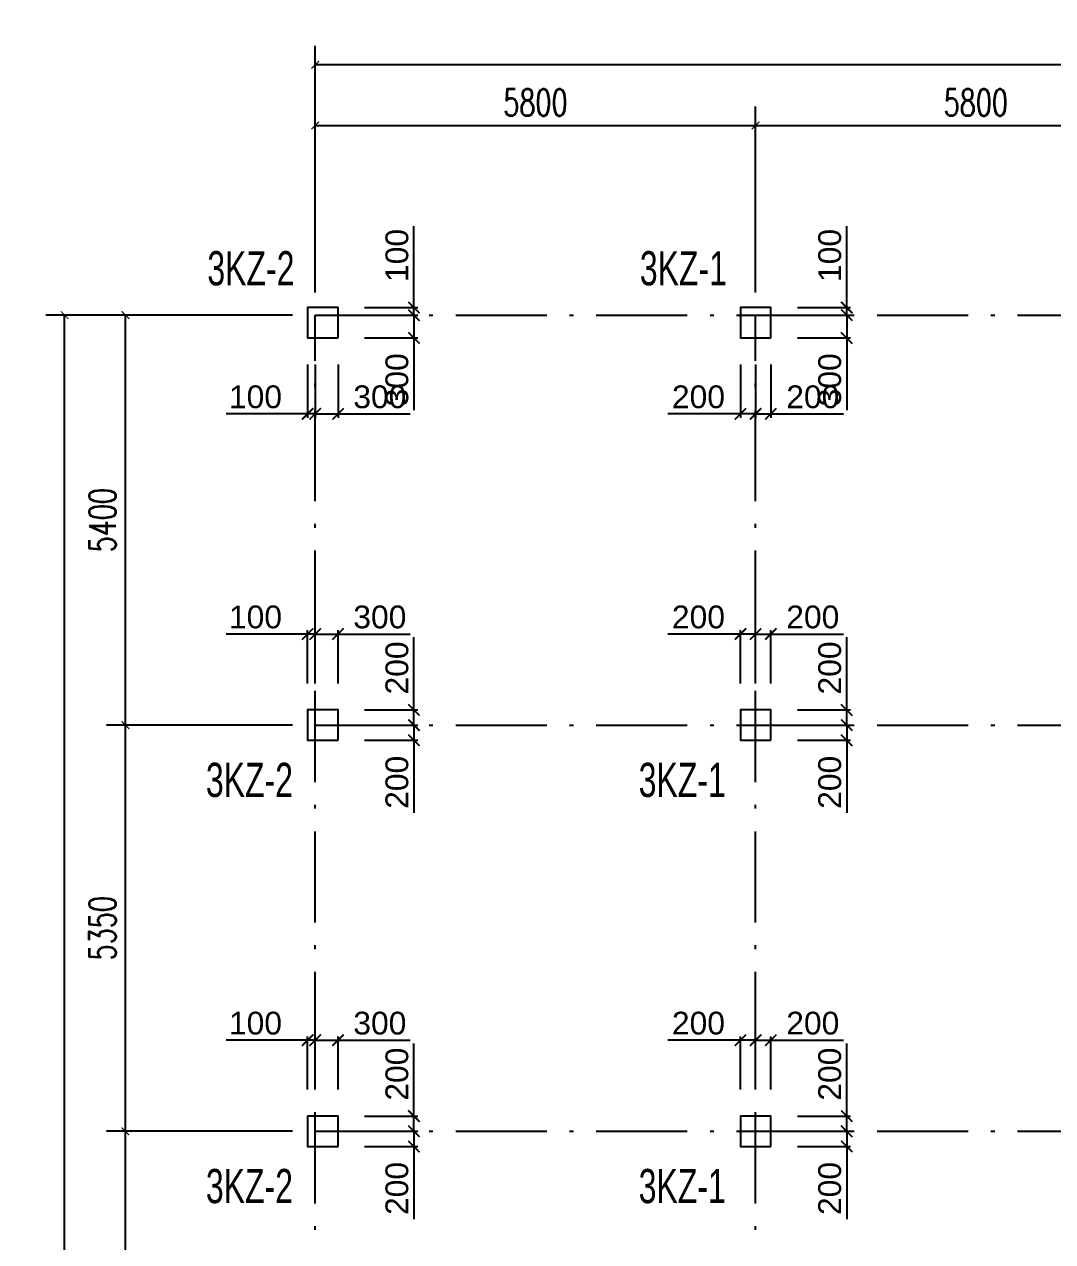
# Model space of a CAD drawing. Header units: millimetres. Extents: x -3831 to 465700, y 39900 to 106100.
# Drawn here: x 96169 to 109712, y 89096 to 105131 of the extents above; entities that cross this region are included whole.
import ezdxf

# ---------------------------------------------------------------- set-up
doc = ezdxf.new("R2010")
doc.units = ezdxf.units.MM
doc.linetypes.add('线型2', pattern=[1850, 1200, -300, 50, -300])
for name, color, linetype in [('AXIS', 3, 'Continuous'), ('column_dim', 90, 'Continuous'), ('DOTE', 10, '线型2')]:
    doc.layers.add(name, color=color, linetype=linetype)
doc.layers.add('S_Cl', color=2, linetype='Continuous', lineweight=25)
doc.layers.add('S_ColumFocus', color=2, linetype='Continuous', lineweight=9)
doc.styles.add('_TCH_DIM_T3', font='SIMPLEX', dxfattribs={"width": 0.705882, "bigfont": 'GBCBIG'})
doc.styles.get("Standard").update_dxf_attribs({"font": 'arial.ttf'})
doc.styles.add('xxxx', font='RIF.ttf')
doc.dimstyles.new('_TCH_ARCH&&100', dxfattribs={"dimtxt": 297.5, "dimasz": 100, "dimexe": 250, "dimexo": 300, "dimgap": 126.25, "dimtad": 1, "dimdec": 0, "dimzin": 0, "dimdsep": 46, "dimtxsty": '_TCH_DIM_T3', "dimblk": 'ARCHTICK', "dimcen": 0.09, "dimclrt": 7, "dimazin": 2, "dimtfac": 1, "dimtdec": 0, "dimtix": 1, "dimtmove": 2, "dimatfit": 3, "dimfxl": 100, "dimtolj": 1, "dimtzin": 0, "dimarcsym": 0})
doc.dimstyles.new('ISO-25', dxfattribs={"dimtxt": 2.5, "dimasz": 2.5, "dimexe": 1.25, "dimexo": 0.625, "dimtad": 1, "dimtxsty": 'Standard', "dimcen": 2.5, "dimadec": 0, "dimazin": 0, "dimtfac": 1, "dimtmove": 0, "dimatfit": 3, "dimfxl": 1, "dimarcsym": 0})

# ---------------------------------------------------------------- blocks, each defined once
blk = doc.blocks.new('_ArchTick')
at = {"color": 0, "linetype": 'ByBlock', "const_width": 0.15}
blk.add_lwpolyline([(-0.5, -0.5), (0.5, 0.5)], dxfattribs=at)
blk = doc.blocks.new('*D1950')
at = {"layer": 'column_dim', "color": 0, "lineweight": -2, "transparency": 16777216}
for p, q in [((106350, 101300), (107050, 101300)), ((107000, 101300), (107000, 101000)), ((106350, 101000), (107050, 101000)), ((107000, 101000), (107000, 100048))]:
    blk.add_line(p, q, dxfattribs=at)
at = {"layer": 'Defpoints', "color": 0, "transparency": 16777216}
for p in [(106000, 101300), (107000, 101300), (106000, 101000)]:
    blk.add_point(p, dxfattribs=at)
at = {"layer": 'column_dim', "color": 0, "lineweight": -2, "transparency": 16777216, "xscale": 150, "yscale": 150, "zscale": 150}
for p, rotation in [((107000, 101300), 90), ((107000, 101000), 270)]:
    blk.add_blockref('_ArchTick', p, dxfattribs=dict(at, rotation=rotation))
at = {"layer": 'column_dim', "color": 7, "transparency": 16777216, "insert": (106777, 100449), "char_height": 300, "attachment_point": 5, "rotation": 90}
blk.add_mtext('300', dxfattribs=at)
blk = doc.blocks.new('*D1951')
at = {"layer": 'column_dim', "color": 0, "lineweight": -2, "transparency": 16777216}
for p, q in [((107000, 101400), (107000, 102474)), ((106350, 101400), (107050, 101400)), ((107000, 101300), (107000, 101400)), ((106350, 101300), (107050, 101300)), ((107000, 101300), (107000, 101150))]:
    blk.add_line(p, q, dxfattribs=at)
at = {"layer": 'Defpoints', "color": 0, "transparency": 16777216}
for p in [(106000, 101400), (106000, 101300), (107000, 101300)]:
    blk.add_point(p, dxfattribs=at)
at = {"layer": 'column_dim', "color": 0, "lineweight": -2, "transparency": 16777216, "xscale": 150, "yscale": 150, "zscale": 150}
for p, rotation in [((107000, 101400), 270), ((107000, 101300), 90)]:
    blk.add_blockref('_ArchTick', p, dxfattribs=dict(at, rotation=rotation))
at = {"layer": 'column_dim', "color": 7, "transparency": 16777216, "insert": (106777, 102087), "char_height": 300, "attachment_point": 5, "rotation": 90}
blk.add_mtext('100', dxfattribs=at)
blk = doc.blocks.new('*D1952')
at = {"layer": 'column_dim', "color": 0, "lineweight": -2, "transparency": 16777216}
for p, q in [((105600, 100650), (105600, 99950)), ((105800, 100650), (105800, 99950)), ((105600, 100000), (104643, 100000)), ((105800, 100000), (105600, 100000))]:
    blk.add_line(p, q, dxfattribs=at)
at = {"layer": 'Defpoints', "color": 0, "transparency": 16777216}
for p in [(105600, 101000), (105800, 101000), (105800, 100000)]:
    blk.add_point(p, dxfattribs=at)
at = {"layer": 'column_dim', "color": 0, "lineweight": -2, "transparency": 16777216, "xscale": 150, "yscale": 150, "zscale": 150, "rotation": 180}
blk.add_blockref('_ArchTick', (105600, 100000), dxfattribs=at)
at = {"layer": 'column_dim', "color": 0, "lineweight": -2, "transparency": 16777216, "xscale": 150, "yscale": 150, "zscale": 150}
blk.add_blockref('_ArchTick', (105800, 100000), dxfattribs=at)
at = {"layer": 'column_dim', "color": 7, "transparency": 16777216, "insert": (105047, 100223), "char_height": 300, "attachment_point": 5}
blk.add_mtext('200', dxfattribs=at)
blk = doc.blocks.new('*D1953')
at = {"layer": 'column_dim', "color": 0, "lineweight": -2, "transparency": 16777216}
for p, q in [((105800, 100650), (105800, 99950)), ((106000, 100650), (106000, 99950)), ((105800, 100000), (106000, 100000)), ((106000, 100000), (106957, 100000))]:
    blk.add_line(p, q, dxfattribs=at)
at = {"layer": 'Defpoints', "color": 0, "transparency": 16777216}
for p in [(105800, 101000), (106000, 101000), (105800, 100000)]:
    blk.add_point(p, dxfattribs=at)
at = {"layer": 'column_dim', "color": 0, "lineweight": -2, "transparency": 16777216, "xscale": 150, "yscale": 150, "zscale": 150, "rotation": 180}
blk.add_blockref('_ArchTick', (105800, 100000), dxfattribs=at)
at = {"layer": 'column_dim', "color": 0, "lineweight": -2, "transparency": 16777216, "xscale": 150, "yscale": 150, "zscale": 150}
blk.add_blockref('_ArchTick', (106000, 100000), dxfattribs=at)
at = {"layer": 'column_dim', "color": 7, "transparency": 16777216, "insert": (106553, 100223), "char_height": 300, "attachment_point": 5}
blk.add_mtext('200', dxfattribs=at)
blk = doc.blocks.new('*D1954')
at = {"layer": 'column_dim', "color": 0, "lineweight": -2, "transparency": 16777216}
for p, q in [((106350, 95900), (107050, 95900)), ((107000, 95900), (107000, 95700)), ((106350, 95700), (107050, 95700)), ((107000, 95700), (107000, 94743))]:
    blk.add_line(p, q, dxfattribs=at)
at = {"layer": 'Defpoints', "color": 0, "transparency": 16777216}
for p in [(106000, 95900), (107000, 95900), (106000, 95700)]:
    blk.add_point(p, dxfattribs=at)
at = {"layer": 'column_dim', "color": 0, "lineweight": -2, "transparency": 16777216, "xscale": 150, "yscale": 150, "zscale": 150}
for p, rotation in [((107000, 95900), 90), ((107000, 95700), 270)]:
    blk.add_blockref('_ArchTick', p, dxfattribs=dict(at, rotation=rotation))
at = {"layer": 'column_dim', "color": 7, "transparency": 16777216, "insert": (106777, 95147), "char_height": 300, "attachment_point": 5, "rotation": 90}
blk.add_mtext('200', dxfattribs=at)
blk = doc.blocks.new('*D1955')
at = {"layer": 'column_dim', "color": 0, "lineweight": -2, "transparency": 16777216}
for p, q in [((107000, 96100), (107000, 97057)), ((106350, 96100), (107050, 96100)), ((107000, 95900), (107000, 96100)), ((106350, 95900), (107050, 95900))]:
    blk.add_line(p, q, dxfattribs=at)
at = {"layer": 'Defpoints', "color": 0, "transparency": 16777216}
for p in [(106000, 96100), (106000, 95900), (107000, 95900)]:
    blk.add_point(p, dxfattribs=at)
at = {"layer": 'column_dim', "color": 0, "lineweight": -2, "transparency": 16777216, "xscale": 150, "yscale": 150, "zscale": 150}
for p, rotation in [((107000, 96100), 90), ((107000, 95900), 270)]:
    blk.add_blockref('_ArchTick', p, dxfattribs=dict(at, rotation=rotation))
at = {"layer": 'column_dim', "color": 7, "transparency": 16777216, "insert": (106777, 96653), "char_height": 300, "attachment_point": 5, "rotation": 90}
blk.add_mtext('200', dxfattribs=at)
blk = doc.blocks.new('*D1956')
at = {"layer": 'column_dim', "color": 0, "lineweight": -2, "transparency": 16777216}
for p, q in [((105800, 96450), (105800, 97150)), ((105800, 97100), (106000, 97100)), ((106000, 96450), (106000, 97150)), ((106000, 97100), (106957, 97100))]:
    blk.add_line(p, q, dxfattribs=at)
at = {"layer": 'Defpoints', "color": 0, "transparency": 16777216}
for p in [(105800, 97100), (105800, 96100), (106000, 96100)]:
    blk.add_point(p, dxfattribs=at)
at = {"layer": 'column_dim', "color": 0, "lineweight": -2, "transparency": 16777216, "xscale": 150, "yscale": 150, "zscale": 150, "rotation": 180}
blk.add_blockref('_ArchTick', (105800, 97100), dxfattribs=at)
at = {"layer": 'column_dim', "color": 0, "lineweight": -2, "transparency": 16777216, "xscale": 150, "yscale": 150, "zscale": 150}
blk.add_blockref('_ArchTick', (106000, 97100), dxfattribs=at)
at = {"layer": 'column_dim', "color": 7, "transparency": 16777216, "insert": (106553, 97323), "char_height": 300, "attachment_point": 5}
blk.add_mtext('200', dxfattribs=at)
blk = doc.blocks.new('*D1957')
at = {"layer": 'column_dim', "color": 0, "lineweight": -2, "transparency": 16777216}
for p, q in [((105600, 97100), (104643, 97100)), ((105600, 96450), (105600, 97150)), ((105800, 97100), (105600, 97100)), ((105800, 96450), (105800, 97150))]:
    blk.add_line(p, q, dxfattribs=at)
at = {"layer": 'Defpoints', "color": 0, "transparency": 16777216}
for p in [(105800, 97100), (105600, 96100), (105800, 96100)]:
    blk.add_point(p, dxfattribs=at)
at = {"layer": 'column_dim', "color": 0, "lineweight": -2, "transparency": 16777216, "xscale": 150, "yscale": 150, "zscale": 150, "rotation": 180}
blk.add_blockref('_ArchTick', (105600, 97100), dxfattribs=at)
at = {"layer": 'column_dim', "color": 0, "lineweight": -2, "transparency": 16777216, "xscale": 150, "yscale": 150, "zscale": 150}
blk.add_blockref('_ArchTick', (105800, 97100), dxfattribs=at)
at = {"layer": 'column_dim', "color": 7, "transparency": 16777216, "insert": (105047, 97323), "char_height": 300, "attachment_point": 5}
blk.add_mtext('200', dxfattribs=at)
blk = doc.blocks.new('*D1958')
at = {"layer": 'column_dim', "color": 0, "lineweight": -2, "transparency": 16777216}
for p, q in [((106350, 90550), (107050, 90550)), ((107000, 90550), (107000, 90350)), ((106350, 90350), (107050, 90350)), ((107000, 90350), (107000, 89393))]:
    blk.add_line(p, q, dxfattribs=at)
at = {"layer": 'Defpoints', "color": 0, "transparency": 16777216}
for p in [(106000, 90550), (107000, 90550), (106000, 90350)]:
    blk.add_point(p, dxfattribs=at)
at = {"layer": 'column_dim', "color": 0, "lineweight": -2, "transparency": 16777216, "xscale": 150, "yscale": 150, "zscale": 150}
for p, rotation in [((107000, 90550), 90), ((107000, 90350), 270)]:
    blk.add_blockref('_ArchTick', p, dxfattribs=dict(at, rotation=rotation))
at = {"layer": 'column_dim', "color": 7, "transparency": 16777216, "insert": (106777, 89797), "char_height": 300, "attachment_point": 5, "rotation": 90}
blk.add_mtext('200', dxfattribs=at)
blk = doc.blocks.new('*D1959')
at = {"layer": 'column_dim', "color": 0, "lineweight": -2, "transparency": 16777216}
for p, q in [((107000, 90750), (107000, 91707)), ((106350, 90750), (107050, 90750)), ((107000, 90550), (107000, 90750)), ((106350, 90550), (107050, 90550))]:
    blk.add_line(p, q, dxfattribs=at)
at = {"layer": 'Defpoints', "color": 0, "transparency": 16777216}
for p in [(106000, 90750), (106000, 90550), (107000, 90550)]:
    blk.add_point(p, dxfattribs=at)
at = {"layer": 'column_dim', "color": 0, "lineweight": -2, "transparency": 16777216, "xscale": 150, "yscale": 150, "zscale": 150}
for p, rotation in [((107000, 90750), 90), ((107000, 90550), 270)]:
    blk.add_blockref('_ArchTick', p, dxfattribs=dict(at, rotation=rotation))
at = {"layer": 'column_dim', "color": 7, "transparency": 16777216, "insert": (106777, 91303), "char_height": 300, "attachment_point": 5, "rotation": 90}
blk.add_mtext('200', dxfattribs=at)
blk = doc.blocks.new('*D1960')
at = {"layer": 'column_dim', "color": 0, "lineweight": -2, "transparency": 16777216}
for p, q in [((105800, 91100), (105800, 91800)), ((105800, 91750), (106000, 91750)), ((106000, 91100), (106000, 91800)), ((106000, 91750), (106957, 91750))]:
    blk.add_line(p, q, dxfattribs=at)
at = {"layer": 'Defpoints', "color": 0, "transparency": 16777216}
for p in [(105800, 91750), (105800, 90750), (106000, 90750)]:
    blk.add_point(p, dxfattribs=at)
at = {"layer": 'column_dim', "color": 0, "lineweight": -2, "transparency": 16777216, "xscale": 150, "yscale": 150, "zscale": 150, "rotation": 180}
blk.add_blockref('_ArchTick', (105800, 91750), dxfattribs=at)
at = {"layer": 'column_dim', "color": 0, "lineweight": -2, "transparency": 16777216, "xscale": 150, "yscale": 150, "zscale": 150}
blk.add_blockref('_ArchTick', (106000, 91750), dxfattribs=at)
at = {"layer": 'column_dim', "color": 7, "transparency": 16777216, "insert": (106553, 91973), "char_height": 300, "attachment_point": 5}
blk.add_mtext('200', dxfattribs=at)
blk = doc.blocks.new('*D1961')
at = {"layer": 'column_dim', "color": 0, "lineweight": -2, "transparency": 16777216}
for p, q in [((105600, 91750), (104643, 91750)), ((105600, 91100), (105600, 91800)), ((105800, 91750), (105600, 91750)), ((105800, 91100), (105800, 91800))]:
    blk.add_line(p, q, dxfattribs=at)
at = {"layer": 'Defpoints', "color": 0, "transparency": 16777216}
for p in [(105800, 91750), (105600, 90750), (105800, 90750)]:
    blk.add_point(p, dxfattribs=at)
at = {"layer": 'column_dim', "color": 0, "lineweight": -2, "transparency": 16777216, "xscale": 150, "yscale": 150, "zscale": 150, "rotation": 180}
blk.add_blockref('_ArchTick', (105600, 91750), dxfattribs=at)
at = {"layer": 'column_dim', "color": 0, "lineweight": -2, "transparency": 16777216, "xscale": 150, "yscale": 150, "zscale": 150}
blk.add_blockref('_ArchTick', (105800, 91750), dxfattribs=at)
at = {"layer": 'column_dim', "color": 7, "transparency": 16777216, "insert": (105047, 91973), "char_height": 300, "attachment_point": 5}
blk.add_mtext('200', dxfattribs=at)
blk = doc.blocks.new('*D1982')
at = {"layer": 'column_dim', "color": 0, "lineweight": -2, "transparency": 16777216}
for p, q in [((100650, 101300), (101350, 101300)), ((101300, 101300), (101300, 101000)), ((100650, 101000), (101350, 101000)), ((101300, 101000), (101300, 100048))]:
    blk.add_line(p, q, dxfattribs=at)
at = {"layer": 'Defpoints', "color": 0, "transparency": 16777216}
for p in [(100300, 101300), (101300, 101300), (100300, 101000)]:
    blk.add_point(p, dxfattribs=at)
at = {"layer": 'column_dim', "color": 0, "lineweight": -2, "transparency": 16777216, "xscale": 150, "yscale": 150, "zscale": 150}
for p, rotation in [((101300, 101300), 90), ((101300, 101000), 270)]:
    blk.add_blockref('_ArchTick', p, dxfattribs=dict(at, rotation=rotation))
at = {"layer": 'column_dim', "color": 7, "transparency": 16777216, "insert": (101077, 100449), "char_height": 300, "attachment_point": 5, "rotation": 90}
blk.add_mtext('300', dxfattribs=at)
blk = doc.blocks.new('*D1983')
at = {"layer": 'column_dim', "color": 0, "lineweight": -2, "transparency": 16777216}
for p, q in [((101300, 101400), (101300, 102474)), ((100650, 101400), (101350, 101400)), ((101300, 101300), (101300, 101400)), ((100650, 101300), (101350, 101300)), ((101300, 101300), (101300, 101150))]:
    blk.add_line(p, q, dxfattribs=at)
at = {"layer": 'Defpoints', "color": 0, "transparency": 16777216}
for p in [(100300, 101400), (100300, 101300), (101300, 101300)]:
    blk.add_point(p, dxfattribs=at)
at = {"layer": 'column_dim', "color": 0, "lineweight": -2, "transparency": 16777216, "xscale": 150, "yscale": 150, "zscale": 150}
for p, rotation in [((101300, 101400), 270), ((101300, 101300), 90)]:
    blk.add_blockref('_ArchTick', p, dxfattribs=dict(at, rotation=rotation))
at = {"layer": 'column_dim', "color": 7, "transparency": 16777216, "insert": (101077, 102087), "char_height": 300, "attachment_point": 5, "rotation": 90}
blk.add_mtext('100', dxfattribs=at)
blk = doc.blocks.new('*D1984')
at = {"layer": 'column_dim', "color": 0, "lineweight": -2, "transparency": 16777216}
for p, q in [((99900, 100650), (99900, 99950)), ((100000, 100650), (100000, 99950)), ((99900, 100000), (98826, 100000)), ((100000, 100000), (99900, 100000)), ((100000, 100000), (100150, 100000))]:
    blk.add_line(p, q, dxfattribs=at)
at = {"layer": 'Defpoints', "color": 0, "transparency": 16777216}
for p in [(99900, 101000), (100000, 101000), (100000, 100000)]:
    blk.add_point(p, dxfattribs=at)
at = {"layer": 'column_dim', "color": 0, "lineweight": -2, "transparency": 16777216, "xscale": 150, "yscale": 150, "zscale": 150}
blk.add_blockref('_ArchTick', (99900, 100000), dxfattribs=at)
at = {"layer": 'column_dim', "color": 0, "lineweight": -2, "transparency": 16777216, "xscale": 150, "yscale": 150, "zscale": 150, "rotation": 180}
blk.add_blockref('_ArchTick', (100000, 100000), dxfattribs=at)
at = {"layer": 'column_dim', "color": 7, "transparency": 16777216, "insert": (99213, 100223), "char_height": 300, "attachment_point": 5}
blk.add_mtext('100', dxfattribs=at)
blk = doc.blocks.new('*D1985')
at = {"layer": 'column_dim', "color": 0, "lineweight": -2, "transparency": 16777216}
for p, q in [((100000, 100650), (100000, 99950)), ((100300, 100650), (100300, 99950)), ((100000, 100000), (100300, 100000)), ((100300, 100000), (101252, 100000))]:
    blk.add_line(p, q, dxfattribs=at)
at = {"layer": 'Defpoints', "color": 0, "transparency": 16777216}
for p in [(100000, 101000), (100300, 101000), (100000, 100000)]:
    blk.add_point(p, dxfattribs=at)
at = {"layer": 'column_dim', "color": 0, "lineweight": -2, "transparency": 16777216, "xscale": 150, "yscale": 150, "zscale": 150, "rotation": 180}
blk.add_blockref('_ArchTick', (100000, 100000), dxfattribs=at)
at = {"layer": 'column_dim', "color": 0, "lineweight": -2, "transparency": 16777216, "xscale": 150, "yscale": 150, "zscale": 150}
blk.add_blockref('_ArchTick', (100300, 100000), dxfattribs=at)
at = {"layer": 'column_dim', "color": 7, "transparency": 16777216, "insert": (100851, 100223), "char_height": 300, "attachment_point": 5}
blk.add_mtext('300', dxfattribs=at)
blk = doc.blocks.new('*D1986')
at = {"layer": 'column_dim', "color": 0, "lineweight": -2, "transparency": 16777216}
for p, q in [((100650, 95900), (101350, 95900)), ((101300, 95900), (101300, 95700)), ((100650, 95700), (101350, 95700)), ((101300, 95700), (101300, 94743))]:
    blk.add_line(p, q, dxfattribs=at)
at = {"layer": 'Defpoints', "color": 0, "transparency": 16777216}
for p in [(100300, 95900), (101300, 95900), (100300, 95700)]:
    blk.add_point(p, dxfattribs=at)
at = {"layer": 'column_dim', "color": 0, "lineweight": -2, "transparency": 16777216, "xscale": 150, "yscale": 150, "zscale": 150}
for p, rotation in [((101300, 95900), 90), ((101300, 95700), 270)]:
    blk.add_blockref('_ArchTick', p, dxfattribs=dict(at, rotation=rotation))
at = {"layer": 'column_dim', "color": 7, "transparency": 16777216, "insert": (101077, 95147), "char_height": 300, "attachment_point": 5, "rotation": 90}
blk.add_mtext('200', dxfattribs=at)
blk = doc.blocks.new('*D1987')
at = {"layer": 'column_dim', "color": 0, "lineweight": -2, "transparency": 16777216}
for p, q in [((101300, 96100), (101300, 97057)), ((100650, 96100), (101350, 96100)), ((101300, 95900), (101300, 96100)), ((100650, 95900), (101350, 95900))]:
    blk.add_line(p, q, dxfattribs=at)
at = {"layer": 'Defpoints', "color": 0, "transparency": 16777216}
for p in [(100300, 96100), (100300, 95900), (101300, 95900)]:
    blk.add_point(p, dxfattribs=at)
at = {"layer": 'column_dim', "color": 0, "lineweight": -2, "transparency": 16777216, "xscale": 150, "yscale": 150, "zscale": 150}
for p, rotation in [((101300, 96100), 90), ((101300, 95900), 270)]:
    blk.add_blockref('_ArchTick', p, dxfattribs=dict(at, rotation=rotation))
at = {"layer": 'column_dim', "color": 7, "transparency": 16777216, "insert": (101077, 96653), "char_height": 300, "attachment_point": 5, "rotation": 90}
blk.add_mtext('200', dxfattribs=at)
blk = doc.blocks.new('*D1988')
at = {"layer": 'column_dim', "color": 0, "lineweight": -2, "transparency": 16777216}
for p, q in [((100000, 96450), (100000, 97150)), ((100000, 97100), (100300, 97100)), ((100300, 96450), (100300, 97150)), ((100300, 97100), (101252, 97100))]:
    blk.add_line(p, q, dxfattribs=at)
at = {"layer": 'Defpoints', "color": 0, "transparency": 16777216}
for p in [(100000, 97100), (100000, 96100), (100300, 96100)]:
    blk.add_point(p, dxfattribs=at)
at = {"layer": 'column_dim', "color": 0, "lineweight": -2, "transparency": 16777216, "xscale": 150, "yscale": 150, "zscale": 150, "rotation": 180}
blk.add_blockref('_ArchTick', (100000, 97100), dxfattribs=at)
at = {"layer": 'column_dim', "color": 0, "lineweight": -2, "transparency": 16777216, "xscale": 150, "yscale": 150, "zscale": 150}
blk.add_blockref('_ArchTick', (100300, 97100), dxfattribs=at)
at = {"layer": 'column_dim', "color": 7, "transparency": 16777216, "insert": (100851, 97323), "char_height": 300, "attachment_point": 5}
blk.add_mtext('300', dxfattribs=at)
blk = doc.blocks.new('*D1989')
at = {"layer": 'column_dim', "color": 0, "lineweight": -2, "transparency": 16777216}
for p, q in [((99900, 97100), (98826, 97100)), ((99900, 96450), (99900, 97150)), ((100000, 97100), (99900, 97100)), ((100000, 96450), (100000, 97150)), ((100000, 97100), (100150, 97100))]:
    blk.add_line(p, q, dxfattribs=at)
at = {"layer": 'Defpoints', "color": 0, "transparency": 16777216}
for p in [(100000, 97100), (99900, 96100), (100000, 96100)]:
    blk.add_point(p, dxfattribs=at)
at = {"layer": 'column_dim', "color": 0, "lineweight": -2, "transparency": 16777216, "xscale": 150, "yscale": 150, "zscale": 150}
blk.add_blockref('_ArchTick', (99900, 97100), dxfattribs=at)
at = {"layer": 'column_dim', "color": 0, "lineweight": -2, "transparency": 16777216, "xscale": 150, "yscale": 150, "zscale": 150, "rotation": 180}
blk.add_blockref('_ArchTick', (100000, 97100), dxfattribs=at)
at = {"layer": 'column_dim', "color": 7, "transparency": 16777216, "insert": (99213, 97323), "char_height": 300, "attachment_point": 5}
blk.add_mtext('100', dxfattribs=at)
blk = doc.blocks.new('*D1990')
at = {"layer": 'column_dim', "color": 0, "lineweight": -2, "transparency": 16777216}
for p, q in [((100650, 90550), (101350, 90550)), ((101300, 90550), (101300, 90350)), ((100650, 90350), (101350, 90350)), ((101300, 90350), (101300, 89393))]:
    blk.add_line(p, q, dxfattribs=at)
at = {"layer": 'Defpoints', "color": 0, "transparency": 16777216}
for p in [(100300, 90550), (101300, 90550), (100300, 90350)]:
    blk.add_point(p, dxfattribs=at)
at = {"layer": 'column_dim', "color": 0, "lineweight": -2, "transparency": 16777216, "xscale": 150, "yscale": 150, "zscale": 150}
for p, rotation in [((101300, 90550), 90), ((101300, 90350), 270)]:
    blk.add_blockref('_ArchTick', p, dxfattribs=dict(at, rotation=rotation))
at = {"layer": 'column_dim', "color": 7, "transparency": 16777216, "insert": (101077, 89797), "char_height": 300, "attachment_point": 5, "rotation": 90}
blk.add_mtext('200', dxfattribs=at)
blk = doc.blocks.new('*D1991')
at = {"layer": 'column_dim', "color": 0, "lineweight": -2, "transparency": 16777216}
for p, q in [((101300, 90750), (101300, 91707)), ((100650, 90750), (101350, 90750)), ((101300, 90550), (101300, 90750)), ((100650, 90550), (101350, 90550))]:
    blk.add_line(p, q, dxfattribs=at)
at = {"layer": 'Defpoints', "color": 0, "transparency": 16777216}
for p in [(100300, 90750), (100300, 90550), (101300, 90550)]:
    blk.add_point(p, dxfattribs=at)
at = {"layer": 'column_dim', "color": 0, "lineweight": -2, "transparency": 16777216, "xscale": 150, "yscale": 150, "zscale": 150}
for p, rotation in [((101300, 90750), 90), ((101300, 90550), 270)]:
    blk.add_blockref('_ArchTick', p, dxfattribs=dict(at, rotation=rotation))
at = {"layer": 'column_dim', "color": 7, "transparency": 16777216, "insert": (101077, 91303), "char_height": 300, "attachment_point": 5, "rotation": 90}
blk.add_mtext('200', dxfattribs=at)
blk = doc.blocks.new('*D1992')
at = {"layer": 'column_dim', "color": 0, "lineweight": -2, "transparency": 16777216}
for p, q in [((100000, 91100), (100000, 91800)), ((100000, 91750), (100300, 91750)), ((100300, 91100), (100300, 91800)), ((100300, 91750), (101252, 91750))]:
    blk.add_line(p, q, dxfattribs=at)
at = {"layer": 'Defpoints', "color": 0, "transparency": 16777216}
for p in [(100000, 91750), (100000, 90750), (100300, 90750)]:
    blk.add_point(p, dxfattribs=at)
at = {"layer": 'column_dim', "color": 0, "lineweight": -2, "transparency": 16777216, "xscale": 150, "yscale": 150, "zscale": 150, "rotation": 180}
blk.add_blockref('_ArchTick', (100000, 91750), dxfattribs=at)
at = {"layer": 'column_dim', "color": 0, "lineweight": -2, "transparency": 16777216, "xscale": 150, "yscale": 150, "zscale": 150}
blk.add_blockref('_ArchTick', (100300, 91750), dxfattribs=at)
at = {"layer": 'column_dim', "color": 7, "transparency": 16777216, "insert": (100851, 91973), "char_height": 300, "attachment_point": 5}
blk.add_mtext('300', dxfattribs=at)
blk = doc.blocks.new('*D1993')
at = {"layer": 'column_dim', "color": 0, "lineweight": -2, "transparency": 16777216}
for p, q in [((99900, 91750), (98826, 91750)), ((99900, 91100), (99900, 91800)), ((100000, 91750), (99900, 91750)), ((100000, 91100), (100000, 91800)), ((100000, 91750), (100150, 91750))]:
    blk.add_line(p, q, dxfattribs=at)
at = {"layer": 'Defpoints', "color": 0, "transparency": 16777216}
for p in [(100000, 91750), (99900, 90750), (100000, 90750)]:
    blk.add_point(p, dxfattribs=at)
at = {"layer": 'column_dim', "color": 0, "lineweight": -2, "transparency": 16777216, "xscale": 150, "yscale": 150, "zscale": 150}
blk.add_blockref('_ArchTick', (99900, 91750), dxfattribs=at)
at = {"layer": 'column_dim', "color": 0, "lineweight": -2, "transparency": 16777216, "xscale": 150, "yscale": 150, "zscale": 150, "rotation": 180}
blk.add_blockref('_ArchTick', (100000, 91750), dxfattribs=at)
at = {"layer": 'column_dim', "color": 7, "transparency": 16777216, "insert": (99213, 91973), "char_height": 300, "attachment_point": 5}
blk.add_mtext('100', dxfattribs=at)
blk = doc.blocks.new('*D2355')
at = {"layer": 'AXIS', "color": 0, "lineweight": -2, "transparency": 16777216}
for p, q in [((100000, 101600), (100000, 104850)), ((172500, 101600), (172500, 104850)), ((100000, 104600), (172500, 104600))]:
    blk.add_line(p, q, dxfattribs=at)
at = {"layer": 'Defpoints', "color": 0, "transparency": 16777216}
for p in [(172500, 104600), (100000, 101300), (172500, 101300)]:
    blk.add_point(p, dxfattribs=at)
at = {"layer": 'AXIS', "color": 0, "lineweight": -2, "transparency": 16777216, "xscale": 100, "yscale": 100, "zscale": 100, "rotation": 180}
blk.add_blockref('_ArchTick', (100000, 104600), dxfattribs=at)
at = {"layer": 'AXIS', "color": 0, "lineweight": -2, "transparency": 16777216, "xscale": 100, "yscale": 100, "zscale": 100}
blk.add_blockref('_ArchTick', (172500, 104600), dxfattribs=at)
at = {"layer": 'AXIS', "color": 7, "transparency": 16777216, "insert": (136250, 104901.25), "char_height": 350, "attachment_point": 5, "style": '_TCH_DIM_T3'}
blk.add_mtext('\\A1;72500', dxfattribs=at)
blk = doc.blocks.new('*D2356')
at = {"layer": 'AXIS', "color": 0, "lineweight": -2, "transparency": 16777216}
for p, q in [((100000, 101600), (100000, 104050)), ((105800, 101600), (105800, 104050)), ((100000, 103800), (105800, 103800))]:
    blk.add_line(p, q, dxfattribs=at)
at = {"layer": 'Defpoints', "color": 0, "transparency": 16777216}
for p in [(105800, 103800), (100000, 101300), (105800, 101300)]:
    blk.add_point(p, dxfattribs=at)
at = {"layer": 'AXIS', "color": 0, "lineweight": -2, "transparency": 16777216, "xscale": 100, "yscale": 100, "zscale": 100, "rotation": 180}
blk.add_blockref('_ArchTick', (100000, 103800), dxfattribs=at)
at = {"layer": 'AXIS', "color": 0, "lineweight": -2, "transparency": 16777216, "xscale": 100, "yscale": 100, "zscale": 100}
blk.add_blockref('_ArchTick', (105800, 103800), dxfattribs=at)
at = {"layer": 'AXIS', "color": 7, "transparency": 16777216, "insert": (102900, 104101.25), "char_height": 350, "attachment_point": 5, "style": '_TCH_DIM_T3'}
blk.add_mtext('\\A1;5800', dxfattribs=at)
blk = doc.blocks.new('*D2357')
at = {"layer": 'AXIS', "color": 0, "lineweight": -2, "transparency": 16777216}
for p, q in [((105800, 101600), (105800, 104050)), ((111600, 101600), (111600, 104050)), ((105800, 103800), (111600, 103800))]:
    blk.add_line(p, q, dxfattribs=at)
at = {"layer": 'Defpoints', "color": 0, "transparency": 16777216}
for p in [(111600, 103800), (105800, 101300), (111600, 101300)]:
    blk.add_point(p, dxfattribs=at)
at = {"layer": 'AXIS', "color": 0, "lineweight": -2, "transparency": 16777216, "xscale": 100, "yscale": 100, "zscale": 100, "rotation": 180}
blk.add_blockref('_ArchTick', (105800, 103800), dxfattribs=at)
at = {"layer": 'AXIS', "color": 0, "lineweight": -2, "transparency": 16777216, "xscale": 100, "yscale": 100, "zscale": 100}
blk.add_blockref('_ArchTick', (111600, 103800), dxfattribs=at)
at = {"layer": 'AXIS', "color": 7, "transparency": 16777216, "insert": (108700, 104101.25), "char_height": 350, "attachment_point": 5, "style": '_TCH_DIM_T3'}
blk.add_mtext('\\A1;5800', dxfattribs=at)
blk = doc.blocks.new('*D2367')
at = {"layer": 'AXIS', "color": 0, "lineweight": -2, "transparency": 16777216}
for p, q in [((99700, 101300), (96450, 101300)), ((96700, 60000), (96700, 101300)), ((99700, 60000), (96450, 60000))]:
    blk.add_line(p, q, dxfattribs=at)
at = {"layer": 'Defpoints', "color": 0, "transparency": 16777216}
for p in [(96700, 101300), (100000, 101300), (100000, 60000)]:
    blk.add_point(p, dxfattribs=at)
at = {"layer": 'AXIS', "color": 0, "lineweight": -2, "transparency": 16777216, "xscale": 100, "yscale": 100, "zscale": 100}
for p, rotation in [((96700, 101300), 90), ((96700, 60000), 270)]:
    blk.add_blockref('_ArchTick', p, dxfattribs=dict(at, rotation=rotation))
at = {"layer": 'AXIS', "color": 7, "transparency": 16777216, "insert": (96398.75, 80650), "char_height": 350, "attachment_point": 5, "rotation": 90, "style": '_TCH_DIM_T3'}
blk.add_mtext('\\A1;41300', dxfattribs=at)
blk = doc.blocks.new('*D2372')
at = {"layer": 'AXIS', "color": 0, "lineweight": -2, "transparency": 16777216}
for p, q in [((99700, 90550), (97250, 90550)), ((97500, 82450), (97500, 90550)), ((99700, 82450), (97250, 82450))]:
    blk.add_line(p, q, dxfattribs=at)
at = {"layer": 'Defpoints', "color": 0, "transparency": 16777216}
for p in [(97500, 90550), (100000, 90550), (100000, 82450)]:
    blk.add_point(p, dxfattribs=at)
at = {"layer": 'AXIS', "color": 0, "lineweight": -2, "transparency": 16777216, "xscale": 100, "yscale": 100, "zscale": 100}
for p, rotation in [((97500, 90550), 90), ((97500, 82450), 270)]:
    blk.add_blockref('_ArchTick', p, dxfattribs=dict(at, rotation=rotation))
at = {"layer": 'AXIS', "color": 7, "transparency": 16777216, "insert": (97198.75, 86500), "char_height": 350, "attachment_point": 5, "rotation": 90, "style": '_TCH_DIM_T3'}
blk.add_mtext('\\A1;8100', dxfattribs=at)
blk = doc.blocks.new('*D2373')
at = {"layer": 'AXIS', "color": 0, "lineweight": -2, "transparency": 16777216}
for p, q in [((99700, 95900), (97250, 95900)), ((97500, 90550), (97500, 95900)), ((99700, 90550), (97250, 90550))]:
    blk.add_line(p, q, dxfattribs=at)
at = {"layer": 'Defpoints', "color": 0, "transparency": 16777216}
for p in [(97500, 95900), (100000, 95900), (100000, 90550)]:
    blk.add_point(p, dxfattribs=at)
at = {"layer": 'AXIS', "color": 0, "lineweight": -2, "transparency": 16777216, "xscale": 100, "yscale": 100, "zscale": 100}
for p, rotation in [((97500, 95900), 90), ((97500, 90550), 270)]:
    blk.add_blockref('_ArchTick', p, dxfattribs=dict(at, rotation=rotation))
at = {"layer": 'AXIS', "color": 7, "transparency": 16777216, "insert": (97198.75, 93225), "char_height": 350, "attachment_point": 5, "rotation": 90, "style": '_TCH_DIM_T3'}
blk.add_mtext('\\A1;5350', dxfattribs=at)
blk = doc.blocks.new('*D2374')
at = {"layer": 'AXIS', "color": 0, "lineweight": -2, "transparency": 16777216}
for p, q in [((99700, 101300), (97250, 101300)), ((97500, 95900), (97500, 101300)), ((99700, 95900), (97250, 95900))]:
    blk.add_line(p, q, dxfattribs=at)
at = {"layer": 'Defpoints', "color": 0, "transparency": 16777216}
for p in [(97500, 101300), (100000, 101300), (100000, 95900)]:
    blk.add_point(p, dxfattribs=at)
at = {"layer": 'AXIS', "color": 0, "lineweight": -2, "transparency": 16777216, "xscale": 100, "yscale": 100, "zscale": 100}
for p, rotation in [((97500, 101300), 90), ((97500, 95900), 270)]:
    blk.add_blockref('_ArchTick', p, dxfattribs=dict(at, rotation=rotation))
at = {"layer": 'AXIS', "color": 7, "transparency": 16777216, "insert": (97198.75, 98600), "char_height": 350, "attachment_point": 5, "rotation": 90, "style": '_TCH_DIM_T3'}
blk.add_mtext('\\A1;5400', dxfattribs=at)

msp = doc.modelspace()

# ---------------------------------------------------------------- linework, layer by layer
at = {"layer": 'DOTE'}
for p, q in [((100000, 60000), (100000, 101300)), ((100000, 101300), (172500, 101300)), ((105800, 60000), (105800, 101300)), ((100000, 95900), (172500, 95900)), ((100000, 90550), (131400, 90550))]:
    msp.add_line(p, q, dxfattribs=at)
at = {"layer": 'S_Cl'}
for points in [[(100300, 101000), (100300, 101400), (99900, 101400), (99900, 101000)], [(106000, 101000), (106000, 101400), (105600, 101400), (105600, 101000)], [(100300, 95700), (100300, 96100), (99900, 96100), (99900, 95700)], [(106000, 95700), (106000, 96100), (105600, 96100), (105600, 95700)], [(100300, 90350), (100300, 90750), (99900, 90750), (99900, 90350)], [(106000, 90350), (106000, 90750), (105600, 90750), (105600, 90350)]]:
    msp.add_lwpolyline(points, close=True, dxfattribs=at)

# ---------------------------------------------------------------- texts
at = {"layer": 'S_ColumFocus', "char_height": 450, "attachment_point": 5, "style": 'xxxx'}
for s, insert, width in [('{\\W0.7;3KZ-2}', (99152.9375, 101915), 845.875), ('{\\W0.7;3KZ-1}', (104848.75, 101915), 837.5), ('\\W0.7000;3KZ-2', (99133.58697, 95175.64027), 845.875), ('{\\W0.7;3KZ-1}', (104833.58697, 95175.64027), 845.875), ('\\W0.7000;3KZ-2', (99133.58697, 89825.64027), 845.875), ('{\\W0.7;3KZ-1}', (104833.58697, 89825.64027), 845.875)]:
    msp.add_mtext(s, dxfattribs=dict(at, insert=insert, width=width))

# ---------------------------------------------------------------- dimensions: what is measured, and where the dimension line sits
at = {"layer": 'AXIS'}
for p1, p2, distance, picture, middle in [((100000, 101300), (172500, 101300), 3300, '*D2355', (136250, 104901.25)), ((100000, 101300), (105800, 101300), 2500, '*D2356', (102900, 104101.25)), ((105800, 101300), (111600, 101300), 2500, '*D2357', (108700, 104101.25)), ((100000, 60000), (100000, 101300), 3300, '*D2367', (96398.75, 80650)), ((100000, 95900), (100000, 101300), 2500, '*D2374', (97198.75, 98600)), ((100000, 90550), (100000, 95900), 2500, '*D2373', (97198.75, 93225)), ((100000, 82450), (100000, 90550), 2500, '*D2372', (97198.75, 86500))]:
    dim = msp.add_aligned_dim(p1=p1, p2=p2, distance=distance, dimstyle='_TCH_ARCH&&100', override={"dimtxt": 350}, dxfattribs=at)
    dim.commit()
    dim.dimension.update_dxf_attribs({"geometry": picture, "text_midpoint": middle})
at = {"layer": 'column_dim'}
for p1, p2, distance, picture, middle in [((100300, 101400), (100300, 101300), 1000, '*D1983', (101076.8281, 102086.78035)), ((106000, 101400), (106000, 101300), 1000, '*D1951', (106776.8281, 102086.78035)), ((100300, 101000), (100300, 101300), -1000, '*D1982', (101076.72578, 100449.20191)), ((106000, 101000), (106000, 101300), -1000, '*D1950', (106776.72578, 100449.20191)), ((99900, 101000), (100000, 101000), -1000, '*D1984', (99213.21965, 100223.1719)), ((100300, 101000), (100000, 101000), 1000, '*D1985', (100850.79809, 100223.27422)), ((105600, 101000), (105800, 101000), -1000, '*D1952', (105046.54161, 100223.1719)), ((106000, 101000), (105800, 101000), 1000, '*D1953', (106553.45839, 100223.1719)), ((99900, 96100), (100000, 96100), 1000, '*D1989', (99213.21965, 97323.1719)), ((100300, 96100), (100000, 96100), -1000, '*D1988', (100850.79809, 97323.27422)), ((105600, 96100), (105800, 96100), 1000, '*D1957', (105046.54161, 97323.1719)), ((106000, 96100), (105800, 96100), -1000, '*D1956', (106553.45839, 97323.1719)), ((100300, 96100), (100300, 95900), 1000, '*D1987', (101076.8281, 96653.45839)), ((106000, 96100), (106000, 95900), 1000, '*D1955', (106776.8281, 96653.45839)), ((100300, 95700), (100300, 95900), -1000, '*D1986', (101076.8281, 95146.54161)), ((106000, 95700), (106000, 95900), -1000, '*D1954', (106776.8281, 95146.54161)), ((99900, 90750), (100000, 90750), 1000, '*D1993', (99213.21965, 91973.1719)), ((100300, 90750), (100000, 90750), -1000, '*D1992', (100850.79809, 91973.27422)), ((105600, 90750), (105800, 90750), 1000, '*D1961', (105046.54161, 91973.1719)), ((106000, 90750), (105800, 90750), -1000, '*D1960', (106553.45839, 91973.1719)), ((100300, 90750), (100300, 90550), 1000, '*D1991', (101076.8281, 91303.45839)), ((106000, 90750), (106000, 90550), 1000, '*D1959', (106776.8281, 91303.45839)), ((100300, 90350), (100300, 90550), -1000, '*D1990', (101076.8281, 89796.54161)), ((106000, 90350), (106000, 90550), -1000, '*D1958', (106776.8281, 89796.54161))]:
    dim = msp.add_aligned_dim(p1=p1, p2=p2, distance=distance, dimstyle='ISO-25', override={"dimtxt": 300, "dimasz": 150, "dimexe": 50, "dimexo": 350, "dimgap": 70, "dimjust": 1, "dimblk1": 'ArchTick', "dimblk2": 'ArchTick', "dimsah": 1, "dimclrt": 7}, dxfattribs=at)
    dim.commit()
    dim.dimension.update_dxf_attribs({"geometry": picture, "text_midpoint": middle})

doc.saveas('drawing.dxf')
